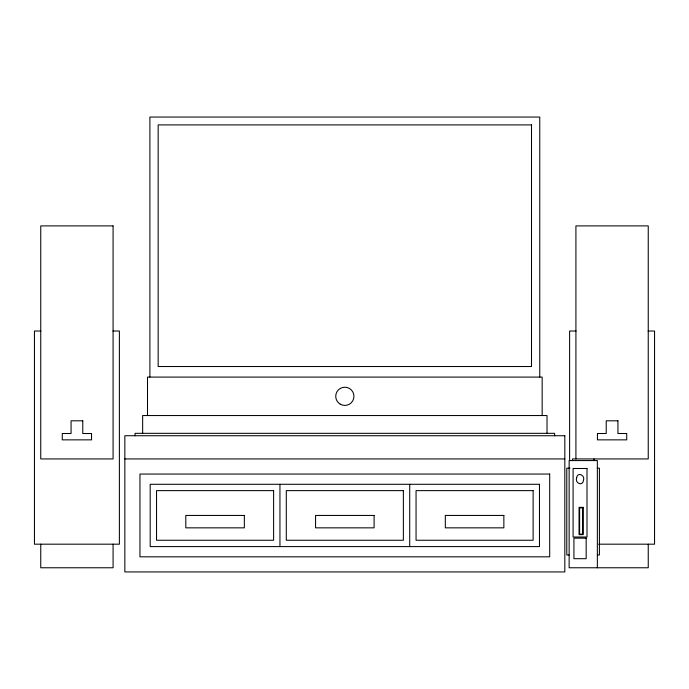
<?xml version="1.0" encoding="UTF-8"?>
<svg xmlns="http://www.w3.org/2000/svg" width="689" height="689" viewBox="0 0 689 689"><rect width="100%" height="100%" fill="white"/><g stroke="black" fill="none" stroke-linecap="round" stroke-linejoin="round"><path stroke-width="1.03" d="M40.901 331.021L34.45 331.021L34.45 544.181L119.378 544.181L119.378 331.021L112.927 331.021M576.073 331.021L569.622 331.021L569.622 460.209M648.099 331.021L654.55 331.021L654.55 544.181L598.646 544.181M124.847 458.934L564.816 458.934M569.949 468.167L566.789 468.167L566.789 555.007L569.14 555.007M597.303 468.167L599.413 468.167L599.413 555.007L597.32 555.007M648.246 544.181L648.246 567.77L569.14 567.77L569.14 460.571L597.354 460.571L597.354 567.77M594.004 458.934L594.004 460.571M575.918 458.934L575.918 225.897L648.246 225.897L648.246 458.934L572.49 458.934L572.49 460.571M554.628 435.732L554.628 433.329L135.035 433.329L135.035 435.732M547.014 433.329L547.014 415.545L142.649 415.545L142.649 433.329M542.157 415.545L542.157 377.09L147.506 377.09L147.506 415.545M539.763 377.09L539.763 117.061L149.901 117.061L149.901 377.09M409.714 484.289L409.714 546.592M279.949 484.289L279.949 546.592M113.082 544.181L113.082 567.77L40.754 567.77L40.754 544.181M576.641 477.856C574.635 483.023 582.653 486.779 583.454 480.388C585.461 475.221 577.434 471.465 576.641 477.856M531.503 124.907L158.16 124.907L158.16 366.522L531.503 366.522L531.503 124.907M113.082 225.897L40.754 225.897L40.754 458.934L113.082 458.934L113.082 225.897M82.775 420.815L71.062 420.815L71.062 433.51L62.268 433.51L62.268 439.858L91.559 439.858L91.559 433.51L82.775 433.51L82.775 420.815M617.938 420.815L606.225 420.815L606.225 433.51L597.441 433.51L597.441 439.858L626.732 439.858L626.732 433.51L617.938 433.51L617.938 420.815M564.816 435.732L124.847 435.732L124.847 571.939L564.816 571.939L564.816 435.732M587.002 468.494L573.093 468.494L573.093 537.007L587.002 537.007L587.002 468.494M549.701 474.049L139.962 474.049L139.962 556.824L549.701 556.824L549.701 474.049M539.47 484.289L150.193 484.289L150.193 546.592L539.47 546.592L539.47 484.289M273.611 490.628L156.541 490.628L156.541 540.254L273.611 540.254L273.611 490.628M403.366 490.628L286.297 490.628L286.297 540.254L403.366 540.254L403.366 490.628M533.122 490.628L416.053 490.628L416.053 540.254L533.122 540.254L533.122 490.628M583.195 507.345L579.053 507.345L579.053 534.664L583.195 534.664L583.195 507.345M582.636 507.905L579.613 507.905L579.613 534.113L582.636 534.113L582.636 507.905M244.345 515.441L185.806 515.441L185.806 527.843L244.345 527.843L244.345 515.441M374.101 515.441L315.562 515.441L315.562 527.843L374.101 527.843L374.101 515.441M503.857 515.441L445.318 515.441L445.318 527.843L503.857 527.843L503.857 515.441M586.167 538.161L573.928 538.161L573.928 558.693L586.167 558.693L586.167 538.161M340.28 404.202A9.103 9.103 0 0 0 353.939 396.321A9.103 9.103 0 0 0 340.28 388.432A9.103 9.103 0 0 0 340.28 404.202"/></g></svg>
